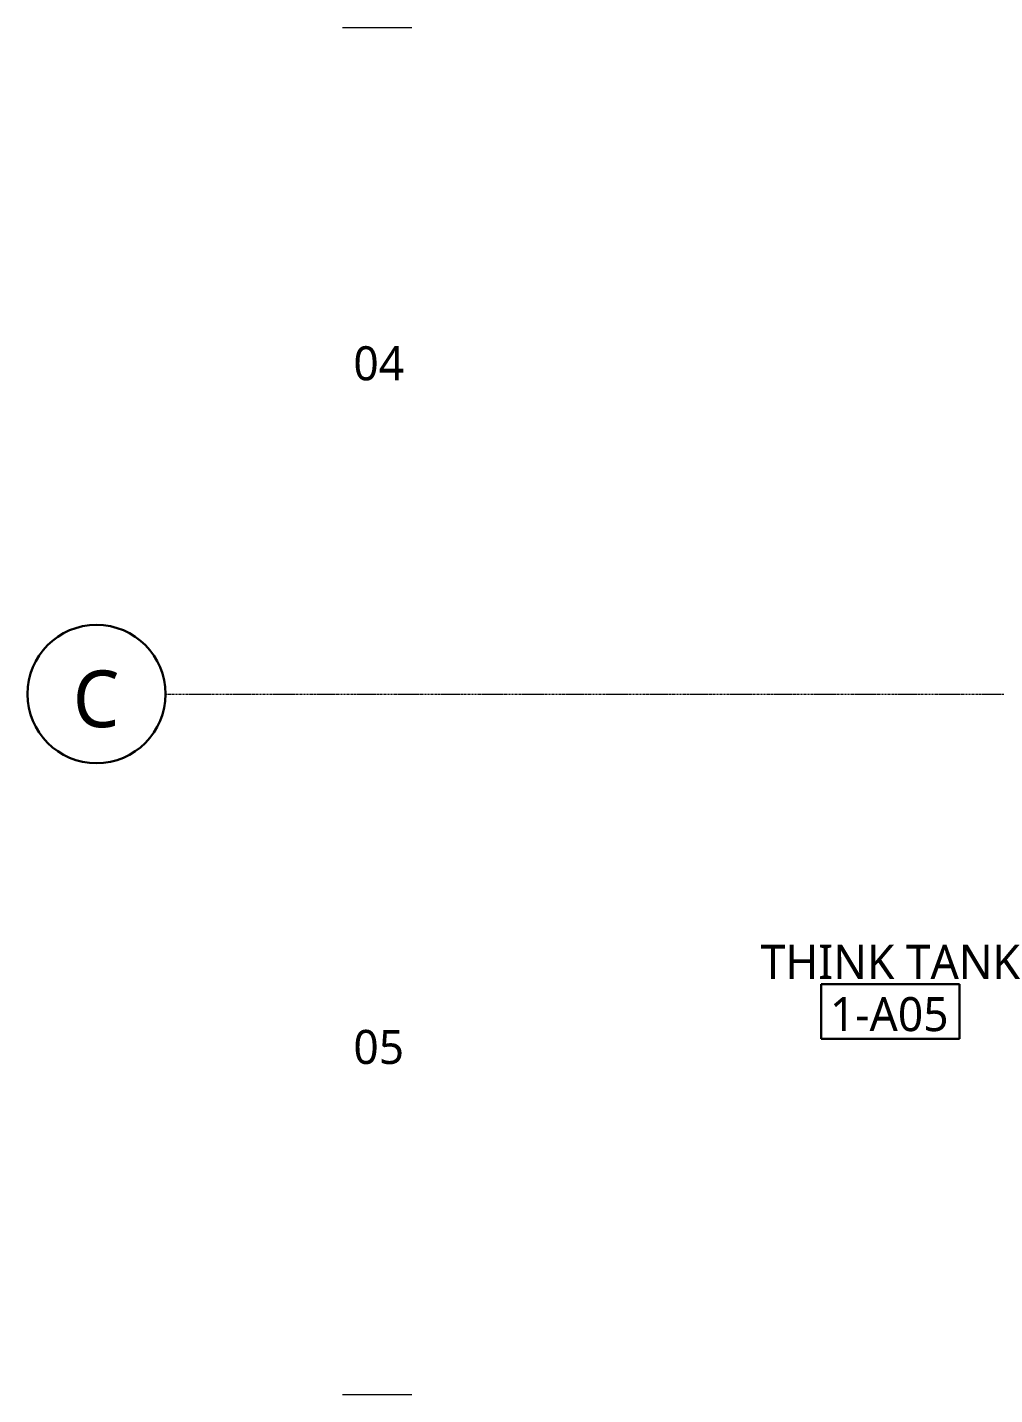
# Model space of a CAD drawing. Header units: inches. Extents: x -265 to 1586, y -1320 to 675.
# Drawn here: x -265 to -13.1, y -406.9 to -50.8 of the extents above; entities that cross this region are included whole.
import ezdxf

# ---------------------------------------------------------------- set-up
doc = ezdxf.new("R2010")
doc.units = ezdxf.units.IN
doc.header["$MEASUREMENT"] = 0
doc.linetypes.add('Grid Line', pattern=[0.875, 0.5, -0.125, 0.125, -0.125])
for name, color, linetype, lineweight in [('A-AREA-IDEN', 2, 'Continuous', 30), ('A-DETL', 90, 'Continuous', 9), ('G-ANNO-TEXT', 231, 'Continuous', 9), ('S-GRID', 1, 'Continuous', 9), ('S-GRID-IDEN', 1, 'Continuous', 30)]:
    doc.layers.add(name, color=color, linetype=linetype, lineweight=lineweight)
doc.styles.add('Trebuchet MS_1', font='trebuc.ttf', dxfattribs={"height": 14.769231})
doc.styles.add('Trebuchet MS_2', font='trebuc.ttf', dxfattribs={"height": 8.861538})
doc.styles.add('Trebuchet MS_B', font='trebucbd.ttf', dxfattribs={"height": 8.861538})

# ---------------------------------------------------------------- blocks, each defined once
blk = doc.blocks.new('Grid - Grid Head - Circle-2822-LEVEL 1')
at = {"layer": 'S-GRID-IDEN'}
blk.add_circle((0, 0), 0.1875, dxfattribs=at)
blk = doc.blocks.new('Room Tag_SA - Room Tag-7648-LEVEL 1')
at = {"layer": 'A-AREA-IDEN'}
for p, q in [((-0.1875, -0.0898), (-0.1875, -0.2383)), ((-0.1875, -0.0898), (0.1875, -0.0898)), ((0.1875, -0.0898), (0.1875, -0.2383)), ((-0.1875, -0.2383), (0.1875, -0.2383))]:
    blk.add_line(p, q, dxfattribs=at)

msp = doc.modelspace()

# ---------------------------------------------------------------- linework, layer by layer
at = {"layer": 'A-DETL'}
for p, q in [((-182.9, -50.7948), (-164.9, -50.7948)), ((-182.9, -406.8949), (-164.9, -406.8949))]:
    msp.add_line(p, q, dxfattribs=at)
at = {"layer": 'S-GRID', "linetype": 'Grid Line'}
msp.add_line((-229.0036, -224.4215), (1485.6897, -224.4215), dxfattribs=at)

# ---------------------------------------------------------------- block references
at = {"layer": 'A-AREA-IDEN', "xscale": 95.99999999999994, "yscale": 95.99999999999994, "zscale": 95.99999999999994}
msp.add_blockref('Room Tag_SA - Room Tag-7648-LEVEL 1', (-40.2945, -291.3623), dxfattribs=at)
at = {"layer": 'S-GRID-IDEN', "xscale": 95.99999999999994, "yscale": 95.99999999999994, "zscale": 95.99999999999994, "rotation": 269.9999999999995}
msp.add_blockref('Grid - Grid Head - Circle-2822-LEVEL 1', (-247.0036, -224.4215), dxfattribs=at)

# ---------------------------------------------------------------- texts
at = {"layer": 'A-AREA-IDEN', "lineweight": 9, "char_height": 8.86154, "attachment_point": 2, "line_spacing_factor": 1.032839}
for s, insert, width, style in [('THINK TANK', (-40.2838, -289.738), 82.944, 'Trebuchet MS_B'), ('1-A05', (-40.5698, -303.3615), 37.044, 'Trebuchet MS_2')]:
    msp.add_mtext(s, dxfattribs=dict(at, insert=insert, width=width, style=style))
at = {"layer": 'G-ANNO-TEXT', "color": 7, "lineweight": 15, "char_height": 8.86154, "width": 15.336, "attachment_point": 2, "line_spacing_factor": 1.032839, "style": 'Trebuchet MS_2'}
for s, insert in [('04', (-173.4997, -133.8598)), ('05', (-173.4997, -311.9099))]:
    msp.add_mtext(s, dxfattribs=dict(at, insert=insert))
at = {"layer": 'S-GRID-IDEN', "lineweight": 9, "insert": (-247.1011, -218.2918), "char_height": 14.7692, "width": 14.58, "attachment_point": 2, "line_spacing_factor": 1.032839, "style": 'Trebuchet MS_1'}
msp.add_mtext('C', dxfattribs=at)

doc.saveas('drawing.dxf')
